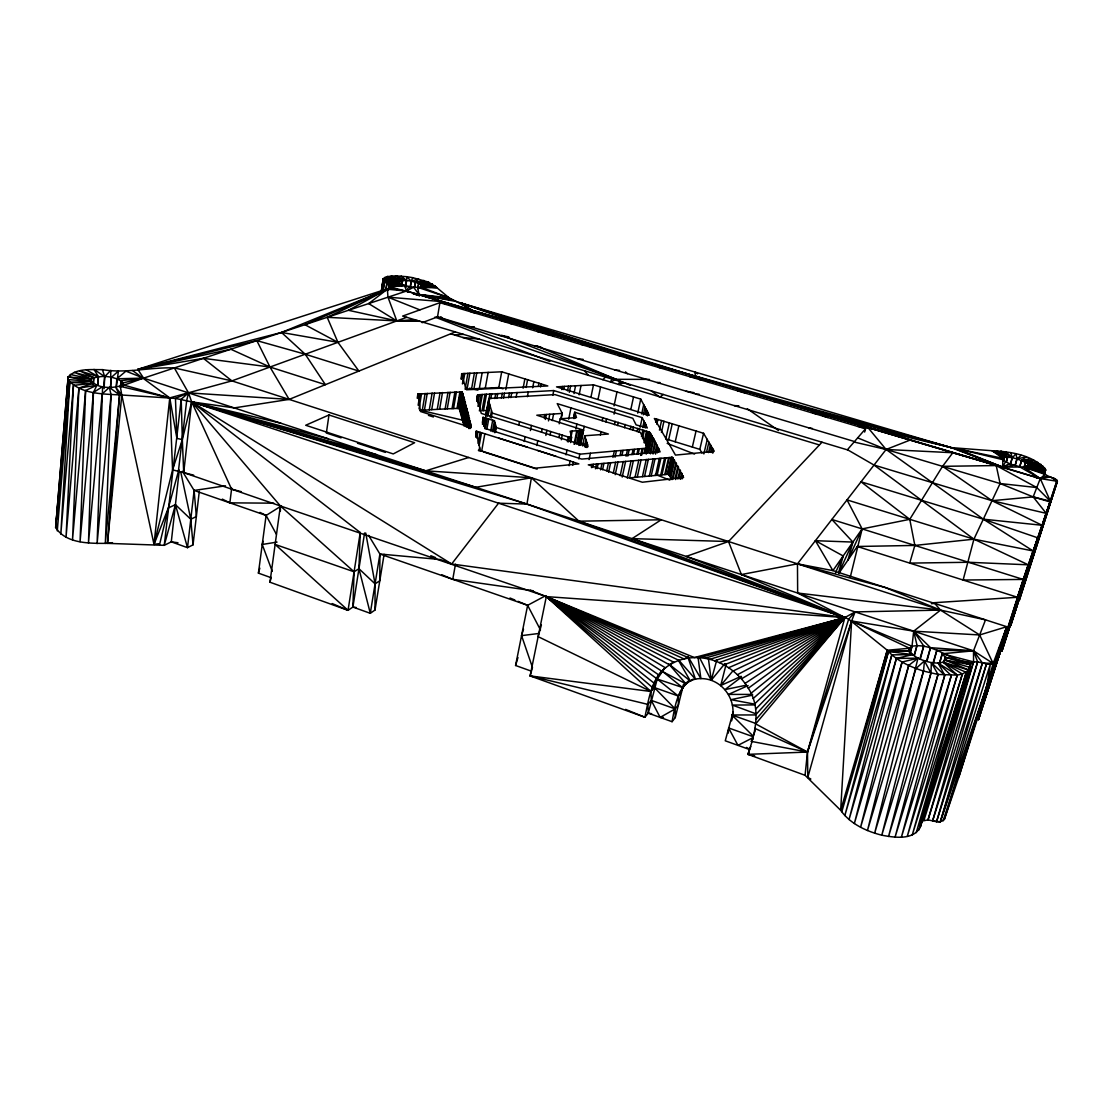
<?xml version="1.0" encoding="UTF-8"?>
<svg xmlns="http://www.w3.org/2000/svg" width="1113" height="1113" viewBox="0 0 1113 1113"><rect width="100%" height="100%" fill="white"/><g stroke="black" fill="none" stroke-linecap="round" stroke-linejoin="round"><path stroke-width="1.5" d="M280.379 511.048L280.379 505.956L191.673 401.876L188.514 392.875L174.351 367.944C150.213 366.97 126.437 373.731 102.396 369.627C91.113 369.878 76.588 367.833 68.157 376.931L55.65 527.548C66.154 543.993 90.014 543.394 107.488 543.367L164.251 545.328L171.291 541.836L177.983 542.754M132.586 370.546L169.76 397.884L172.557 469.867L183.701 472.635L280.379 505.956L269.972 582.224L348.049 610.341L352.904 607.058L370.295 613.319L375.011 610.021L375.067 583.88L365.732 533.002M368.598 535.353L379.909 554.024L379.797 580.736L375.067 583.88L358.943 568.701L360.236 532.515L191.673 401.876L175.464 398.398L121.776 395.018C103.718 393.932 80.581 394.572 68.004 379.616L68.157 376.931L91.002 379.06C100.963 374.636 114.834 375.832 123.348 382.802L123.028 386.225L123.348 382.802L143.605 378.128L406.426 291.077L413.591 287.224L437.047 287.822L449.04 297.811L456.413 301.54L589.417 345.211L666.228 367.93L951.184 447.621L992.059 450.737C1010.548 451.683 1033.434 454.897 1045.622 469.867L1044.244 474.541L1045.622 469.867C1031.041 468.211 1019.564 455.704 1004.357 457.415L1002.896 458.319L956.832 448.678L1002.66 467.14L1040.265 478.59L1057.35 481.289L1010.646 625.659L1010.66 622.209M822.006 442.209L728.514 541.53L741.383 574.545L797.465 563.832L832.9 570.607L1006.75 626.702L993.144 663.487C985.756 665.991 978.188 659.453 970.953 662.833L920.381 826.75C913.717 840.691 894.254 837.533 881.788 835.195C866.137 831.202 850.221 823.857 840.677 810.306L805.061 775.302L747.922 754.35C755.212 733.425 761.57 708.327 748.284 688.237C740.66 675.549 728.556 665.644 714.574 660.774C699.952 655.654 682.895 656.475 669.65 664.92C651.439 675.661 648.935 698.714 644.886 717.245L530.108 675.911L546.316 596.61L530.205 590.224M356.299 607.517L352.904 607.058L354.087 571.79L280.379 505.956L546.316 596.61L694.387 657.56L844.906 617.548L855.09 611.913L940.541 610.105L985.52 619.858L973.513 650.827L973.555 661.887L928.019 819.864L921.439 821.255M939.455 663.779L942.28 653.748L945.313 657.296L945.549 660.176L968.908 670.096L962.355 674.047L957.263 675.118L943.212 662.221L945.549 660.176L970.202 667.466L968.908 670.096L943.212 662.221L938.176 663.153L931.358 662.611L930.983 673.059L888.55 836.489L938.022 674.45L931.358 662.611C923.387 660.76 914.538 658.131 909.655 651.063L909.585 648.253L912.006 646.263C933.292 642.326 950.224 661.289 970.953 662.833L924.04 820.017L973.555 661.887L942.28 653.748L939.261 663.626M58.502 496.746L55.65 527.548L68.157 376.931L90.529 381.133L96.97 385.223L85.631 390.468L80.066 541.669L93.436 392.43L96.97 385.223C113.025 391.484 128.635 383.122 143.605 378.128L973.513 650.827L993.144 663.487L979.44 712.403L977.451 715.2M111.063 394.767L97.095 543.603L102.605 386.628L93.436 392.43L88.47 543.019L102.146 393.919L109.366 387.407L111.063 394.767L105.332 543.422L119.55 394.976L115.724 387.282L121.776 395.018L154.011 544.396L158.728 543.701M728.333 733.091L728.486 729.655M104.121 388.66L104.692 376.625L102.396 369.627M731.617 720.821C737.905 700.522 722.24 678.401 700.884 678.596C678.568 678.374 675.243 705.155 672.071 721.697L648.267 713.155L647.905 704.404L651.272 700.369L650.938 691.493L657.213 679.055L664.322 668.704M92.769 383.359L73.444 385.348L66.043 537.189L78.898 388.089L92.769 383.359L69.743 382.455L57.278 530.873L68.004 379.616L90.529 381.133L91.002 379.06L74.209 372.368L93.784 377.585L93.381 384.486M97.972 385.376L98.403 376.723L94.021 369.405L104.692 376.625L103.732 387.018M561.3 418.349L562.288 413.41L557.223 403.629L649.255 432.164L653.804 438.939L660.134 451.85L581.723 459.099L485.296 428.519L482.694 417.333L494.436 420.714L496.287 427.531L579.817 454.187L647.905 448.052L640.323 432.331L574.642 412.241L576.492 417.57L560.173 418.822L559.185 423.803M110.757 387.755L110.757 370.406L104.692 376.625M805.061 775.302L807.481 752.054L848.69 619.12L855.09 611.913L851.626 620.984L840.677 810.306L887.256 650.242L848.69 619.12L741.383 574.545M116.308 387.449L118.395 371.102L111.342 377.404L110.368 387.783M91.002 379.06L90.765 382.51L91.002 379.06L70.272 374.455M1010.938 624.81L1057.086 480.385L1053.301 477.964L1057.35 481.289L1019.285 600.38L1057.35 481.289L1055.667 479.188L1047.333 475.724L1043.841 473.15L1023.557 466.973L1002.66 467.14L1002.896 458.319L992.059 450.737L1004.357 457.415L1003.425 460.74M920.646 823.397L920.381 826.75L968.908 670.096L918.948 829.922L966.293 672.335L943.212 662.221L962.355 674.047L916.236 832.677L966.293 672.335M120.496 387.491L121.039 380.604L143.605 378.128L137.762 369.391L389.327 288.184L406.426 291.077L418.989 294.514L1002.66 467.14L1014.096 465.262L1018.91 466.417L1040.265 478.59L1050.394 501.267L1042.505 525.28L1046.22 513.343L1033.17 496.885L1000.1 483.529L886.101 449.471L854.061 442.028M405.772 287.418L406.871 276.72L395.908 275.857L387.338 276.539L383.262 278.626L381.189 292.19L383.262 278.626L398.607 281.7C411.351 276.817 423.761 288.364 436.658 287.391L421.493 286.041L420.311 286.89L449.04 297.811L418.989 294.514L413.591 287.224C402.976 286.25 394.016 280.114 383.109 280.142L383.262 278.626M112.483 542.657L107.488 543.367L119.55 394.976L109.366 387.407M73.444 385.348L60.812 534.17L69.743 382.455L90.529 381.133M85.631 390.468L72.526 539.708L78.898 388.089L96.97 385.223M93.172 384.472L93.784 377.585L79.607 370.838L98.403 376.723L97.624 385.307M924.458 660.858L930.983 673.059L881.788 835.195L923.526 671.083L924.458 660.858L915.971 668.51L867.458 830.521L908.695 665.449L917.988 658.159L874.651 833.192L923.526 671.083C910.197 666.812 896.73 660.872 887.256 650.242L841.818 811.669L888.494 651.453L909.655 651.063L887.256 650.242L909.585 648.253L908.639 651.578L909.585 648.253L851.626 620.984L807.481 752.054L807.801 777.389L810.848 779.03M116.058 387.435L116.879 378.782L125.936 371.158L143.605 378.128L116.879 378.782M58.822 493.309L59.49 486.409M60.158 479.522L60.659 474.361M61.312 467.46L61.813 462.298M120.385 387.449L121.039 380.604M107.488 543.367L121.776 395.018L120.315 386.392L169.76 397.884L231.907 380.883L406.732 317.316M178.762 470.117L168.369 507.945L154.011 544.396L169.76 397.884L122.987 384.875L123.348 382.802M179.276 470.27L171.291 541.836L187.499 547.666L193.036 544.827L190.782 519.242L175.437 504.662L164.251 545.328L181.21 399.261L188.514 392.875L289.13 399.4L455.314 331.924M178.428 471.077L186.706 400.443L188.514 392.875L175.464 398.398L176.897 438.397L182.337 439.579L183.701 472.635L193.718 475.168M183.701 472.635L191.673 401.876L234.245 407.901L289.13 399.4L269.986 367.04L256.825 340.62L137.762 369.391L203.373 358.33L269.986 367.04L325.386 384.681L305.226 354.226L281.492 332.453L137.762 369.391L230.822 349.232L269.986 367.04M807.801 777.389L851.626 620.984L913.703 631.168L930.51 647.669L973.513 650.827L977.631 661.915L928.019 819.864L936.534 821.742L986.494 663.863L993.144 663.487L979.663 634.953L940.541 610.105L913.703 631.168L912.006 646.263L910.225 652.941M182.379 471.244L194.121 490.43L187.499 547.666L175.437 504.662L168.369 507.945L159.535 544.716M193.036 544.827L199.31 491.25M417.876 394.03L420.533 411.518L471.244 427.531L462.09 391.929L417.876 394.03L417.222 398.231M401.904 285.582L402.516 280.462L395.908 275.857L406.565 280.559L405.48 287.391M410.335 288.086L411.17 281.199L412.853 277.694L428.575 282.118L436.658 287.391L421.493 286.041L420.964 284.789L432.442 283.912L418.669 283.398L417.834 288.517L418.669 283.398L428.575 282.118L415.288 282.173L414.467 287.293M273.798 503.173L229.862 502.853L231.685 488.12M414.634 287.279L415.288 282.173L418.683 278.973L411.17 281.199L406.871 276.72L412.853 277.694M383.248 290.396L384.361 281.839L383.109 280.142L398.607 281.7L399.066 282.939L386.823 283.62L384.361 281.839L383.053 290.368M270.598 577.508L258.411 573.125L266.104 515.444L281.45 505.859M385.919 290.465L386.823 283.62L401.348 284.344L389.049 285.248L386.823 283.62L385.78 290.451M399.4 284.274L399.845 280.866L387.338 276.539L402.516 280.462L401.71 285.596M381.453 292.065L383.109 280.142M328.975 414.982L305.699 425.263L393.237 453.923L414.62 442.724L328.975 414.982L326.359 433.027L341.107 437.868M683.507 684.314L675.271 717.579L672.071 721.697M420.436 288.197L420.964 284.789L435.169 285.707M332.203 603.566L348.049 610.341L360.236 532.515M399.317 284.302L399.845 280.866L384.708 277.429L398.607 281.7M352.904 607.058L364.577 533.002M410.085 288.017L411.17 281.199M977.631 661.915L932.624 820.851L940.276 821.825L944.325 819.488L958.919 776.818L986.967 685.538L990.361 664.085L940.276 821.825L936.534 821.742L982.431 662.945L973.513 650.827L936.854 650.284L932.819 663.571M420.422 288.211L420.964 284.789M750.746 746.489L747.922 754.35L807.481 752.054L844.906 617.548L451.655 563.999L440.428 559.547L379.909 554.024L370.295 613.319L358.943 568.701L354.087 571.79L275.134 544.438L348.049 610.341M627.287 358.177L627.551 356.494L617.687 355.339M375.011 610.021L384.11 554.316M417.959 397.341L418.53 393.96M418.14 405.229L420.004 393.793M419.045 408.861L421.549 393.682M422.147 322.687L437.534 316.885L439.899 302.68L442.042 301.609L581.556 342.595M419.935 410.46L422.3 410.28L425.096 393.446M424.429 410.141L427.239 393.32M422.3 410.28L429.298 409.821L432.122 393.042M431.719 409.681L434.543 392.917M429.298 409.821L437.242 409.361L440.08 392.639M439.635 409.222L442.487 392.527M437.242 409.361L445.13 408.944L447.996 392.277M447.231 408.847L450.097 392.207M445.13 408.944L452.031 408.624L454.911 392.013M453.548 408.568L456.427 391.971M461.227 378.823L462.201 373.634M461.325 379.352L461.658 373.69L501.713 371.798L547.819 385.961L466.5 389.773L461.881 376.124M452.031 408.624L457.026 408.443L459.919 391.887M462.577 378.309L463.425 373.495M457.68 408.457L460.573 391.901M462.41 383.957L462.98 380.702M463.105 383.039L464.789 373.425M467.168 409.139L464.163 426.126L459.182 408.485L462.09 391.929M459.446 408.916L462.257 392.235M459.725 409.695L462.632 393.126M459.85 410.043L462.758 393.459M460.212 411.24L463.133 394.614M460.379 411.754L463.3 395.129M460.824 413.299L463.745 396.631M465.109 389.23L467.919 373.231M461.019 413.98L463.94 397.285M461.519 415.817L464.455 399.08M461.728 416.61L464.678 399.859M469.895 373.133L467.084 389.119L498.833 387.533L503.006 388.799M462.271 418.683L465.234 401.876M462.507 419.573L465.484 402.753M463.078 421.799L466.055 404.923M463.328 422.773L466.305 405.869M463.912 425.096L466.904 408.137M471.592 388.868L474.416 372.925M465.331 425.069L467.752 411.434M465.582 426.084L468.003 412.436M466.361 427.142L468.573 414.676M466.876 426.571L468.81 415.664M473.943 388.743L476.781 372.813M467.655 427.183L469.324 417.792M468.156 426.557L469.547 418.725M468.601 428.519L469.992 420.658M469.074 427.795L470.201 421.507M469.714 427.907L470.562 423.177M469.867 428.63L470.716 423.9M470.409 428.366L470.966 425.208M476.851 398.677L477.435 395.365M476.823 400.318L477.644 394.795L553.731 390.552L642.215 417.639L647.321 427.949L636.107 424.902L632.81 418.293L554.914 394.6L489.01 398.454L488.941 401.751L492.169 413.02L491.236 418.098M476.781 401.376L477.964 394.767M479.341 388.479L482.179 372.591M477.519 401.306L478.701 394.698M477.978 402.892L479.453 394.642M477.936 406.342L478.548 402.989M479.133 406.064L481.206 394.517M479.397 410.934L482.36 394.447M475.78 434.432L476.35 431.246M475.794 437.284L476.267 433.458M476.239 436.213L477.087 431.441L476.03 431.162L480.343 450.556L535.019 468.197L578.885 463.884L537.635 450.431M485.282 388.187L488.148 372.34M476.851 438.077L478.006 431.705M485.004 394.28L482.026 410.739L486.924 410.405M533.155 590.78L452.754 579.317L455.481 564.221M483.515 410.641L486.492 394.183M478.075 443.475L480.093 432.317L477.087 431.441M482.36 422.523L483.279 417.389M482.444 424.331L483.696 417.486M482.666 423.942L483.223 420.811M479.216 445.506L481.526 432.762M483.696 422.843L484.628 417.709M479.007 450.835L479.606 447.579M483.64 426.418L485.198 417.876M485.616 416.109L488.746 399.205M485.741 415.775L489.901 393.988M486.131 416.039L489.052 400.012M486.52 415.066L488.941 401.751M484.642 428.505L486.506 418.238M485.324 428.714L487.188 418.446M487.494 416.081L489.609 404.395M490.777 398.802L491.668 393.877M480.093 432.317L484.823 433.764L481.623 451.294L478.353 450.292M488.078 415.594L489.915 405.549M486.868 429.187L488.746 418.919M490.249 417.486L491.487 410.739M494.826 398.551L495.73 393.64M490.722 431.065L492.711 420.171M496.829 398.44L497.734 393.529M498.833 387.533L501.713 371.798M492.433 431.607L494.436 420.714M493.616 430.856L495.062 423.051M493.894 431.886L495.327 424.067M494.84 432.748L495.995 426.474M501.406 398.176L502.311 393.279M495.424 432.247L496.287 427.531M503.577 398.037L504.481 393.153M505.803 389.647L508.724 373.898M508.558 397.758L509.462 392.875M510.853 397.619L511.757 392.75M516.098 397.327L517.016 392.472M523.11 388.228L524.905 378.768M518.811 425.069L519.465 421.674M526.115 387.477L527.618 379.589M527.367 396.715L528.285 391.873M532.668 387.811L533.878 381.495M524.223 441.485L525.127 436.741M538.372 386.239L538.97 383.081M530.428 430.564L531.416 425.472L492.169 413.02M540.584 386.934L541.196 383.762M536.842 445.52L537.76 440.79M544.16 417.918L544.8 414.593L562.288 413.41M541.516 432.261L542.184 428.853M545.342 419.476L546.316 414.495M552.799 395.324L553.731 390.552M548.472 420.909L549.78 414.273M545.871 435.447L546.873 430.341L531.416 425.472M552.285 420.631L553.592 414.008M550.059 434.946L550.726 431.538M561.815 389.633L562.441 386.489L593.493 384.834L640.754 399.108L649.227 415.246L556.528 386.879L562.441 386.489M563.637 389.522L564.263 386.378M560.743 419.49L562.051 412.895M567.491 390.858L568.437 386.141M559.004 437.423L559.616 434.32L546.873 430.341M569.341 392.305L570.607 386.03M530.998 671.028L515.583 665.491L527.632 605.319L545.746 595.636M561.314 439.774L562.246 435.127M826.124 417.069L826.472 415.344L814.507 411.49L705.447 379.533L459.892 302.68L472.093 310.207L456.413 301.54L418.989 294.514L417.653 287.307L449.04 297.811M568.687 419.211L570.969 407.831M573.988 393.585L575.56 385.766M567.352 441.638L568.284 436.992L559.616 434.32M568.34 441.931L569.272 437.27M566.044 454.855L567.004 450.097M573.64 417.417L574.642 412.241M573.793 418.015L574.739 412.923M573.988 418.613L574.976 413.688M570.287 437.868L570.969 434.473L570.134 431.232L583.574 430.188L580.471 445.297M574.447 417.375L575.449 412.464M574.67 417.945L575.338 414.662M579.136 394.837L581.028 385.488M570.259 440.859L572.152 431.093M574.795 418.251L575.449 414.968M570.399 441.624L571.428 436.519M570.607 442.584L571.553 437.367M575.88 429.075L576.896 424.081M569.133 465.721L570.106 460.893M574.044 444.24L576.784 430.759M574.837 444.184L577.577 430.703M576.631 444.031L579.386 430.578M572.792 465.22L573.445 462.006M577.285 443.976L580.04 430.522M578.774 443.85L581.529 430.397M578.871 445.478L581.974 430.355M579.901 445.381L583.17 430.244M560.173 418.822L584.2 426.376L580.777 443.057L583.824 444.031M590.947 397.216L593.493 384.834M578.843 458.946L579.817 454.187M582.558 445.923L584.645 435.767L608.394 434.028L584.2 426.376M584.492 446.285L585.897 439.482M585.174 447.315L586.454 441.11L584.645 435.767M585.967 447.231L586.927 442.571M586.495 446.313L586.454 441.11M586.871 447.551L587.511 444.435M598.029 399.372L600.589 386.976M589.083 459.586L590.391 453.269M591.462 467.641L592.13 464.427L672.335 457.318L683.591 477.449L642.354 482.235L588.276 464.858L592.13 464.427M602.161 420.839L602.843 417.57M592.77 467.502L593.438 464.302M600.338 435.044L601.034 431.691M595.427 468.81L596.443 464.01M605.889 421.98L606.571 418.711M597.111 468.643L598.112 463.843M600.617 469.867L601.966 463.481M614.042 405.883L616.992 391.915M614.084 414.147L615.099 409.334M602.592 469.672L603.942 463.3M614.473 424.61L615.169 421.34M606.766 470.827L608.449 462.883M617.534 425.556L618.23 422.286M608.602 472.218L610.634 462.674M612.957 457.429L614.293 451.196M615.03 457.248L616.352 451.015M613.263 473.317L615.628 462.215M624.602 427.74L625.297 424.47M615.225 474.667L617.952 462.006M620.094 455.259L621.096 450.598M630.848 409.361L633.534 396.924M622.014 455.092L623.016 450.431M620.191 475.738L623.252 461.519M630.25 429.493L630.96 426.223M626.062 456.233L627.412 450.042M622.209 477.074L625.617 461.311M632.713 430.272L633.422 426.989M627.802 456.066L629.137 449.889M637.721 413.118L640.754 399.108M631.989 454.619L633.102 449.527M637.081 431.649L637.805 428.366M627.287 478.117L631.057 460.824M641.686 413.98L643.745 404.562M633.492 454.48L634.605 449.388M638.987 432.247L639.697 428.964M640.114 427.281L642.215 417.639M633.408 460.615L629.638 477.88L668.496 474.249L672.029 479.592L675.911 462.549M643.342 414.857L645.067 406.968M645.206 413.883L646.236 409.139M642.702 427.545L644.107 421.09M636.928 454.146L638.041 449.068M645.721 414.843L646.75 410.085M641.478 436.56L642.911 429.994M643.884 427.462L644.942 422.606M638.166 454.034L639.279 448.956M647.001 415.079L647.696 411.907M644.984 427.225L645.693 423.983M647.418 415.886L648.114 412.7M642.521 438.647L644.316 430.453M645.303 427.823L646.013 424.582M635.022 477.352L638.792 460.128M640.629 455.44L642.104 448.678M643.968 442.654L646.486 431.176M641.561 455.342L643.05 448.595M637.276 477.129L641.06 459.933M644.914 442.974L647.432 431.496M644.079 453.436L645.192 448.372M645.818 445.089L648.712 431.955M645.999 446.925L649.255 432.164M644.677 453.367L645.79 448.316M646.5 447.176L649.755 432.401M646.709 447.273L649.964 432.498M645.999 453.52L647.488 446.8M646.277 453.186L650.535 433.305M646.222 454.062L650.771 433.639M646.792 453.102L647.849 447.829M642.451 476.628L646.25 459.474M648.072 451.697L651.717 435.225M652.121 435.92L648.476 452.407L647.14 450.083M655.599 422.203L656.308 419.003L654.347 418.516L675.466 455.092L714.156 451.391L703.569 433.277L656.308 419.003M644.552 476.434L648.35 459.279M649.992 452.908L653.289 438.021M656.837 424.262L657.908 419.462M650.493 453.854L653.804 438.939M652.496 452.949L655.084 441.318M653.039 454.007L655.64 442.362M659.453 430.133L661.581 420.533M649.366 475.961L653.178 458.862M655.001 453.074L656.865 444.727M655.529 454.132L657.393 445.77M651.244 475.78L655.056 458.695M661.442 432.442L663.946 421.229M657.31 452.894L658.437 447.857M658.131 452.128L658.882 448.776M655.543 475.376L659.355 458.333M657.115 475.223L660.941 458.194M669.372 422.857L665.769 438.884L699.813 449.36L702.011 453.074M660.746 474.889L664.586 457.888M668.635 439.76L672.252 423.719M661.971 474.778L665.811 457.791M664.795 474.528L668.635 457.568M665.602 474.458L669.442 457.499M667.438 474.305L671.292 457.36M667.758 474.291L671.612 457.346M675.229 441.778L678.874 425.736M668.496 474.249L672.335 457.318M669.052 474.875L672.906 457.93M669.289 475.154L673.142 458.194M670.29 476.712L674.158 459.725M670.736 477.394L674.603 460.392M672.948 479.007L676.495 463.481M850.374 576.729L862.144 528.898L847.021 499.904L973.917 539.179L1033.128 550.963L1027.188 569.383L1037.706 537.802L983.322 519.187L861.031 481.818L909.766 519.326L914.858 545.426L909.724 563.108L968.533 562.274L1028.301 564.82L1050.394 501.267L1036.787 487.55L996.232 465.554L942.544 466.333L909.766 519.326L862.144 528.898L831.856 519.465L852.906 542.073L847.953 560.062L862.144 528.898L1023.195 579.428L1028.301 564.82L973.917 539.179L874.025 465.053L847.438 449.694M675.076 478.437L677.928 465.985M675.688 479.55L678.554 467.084M677.789 479.007L679.946 469.616M678.763 478.562L680.558 470.729M680.28 479.286L681.726 472.997M681.156 478.715L682.241 473.985M682.283 478.813L683.006 475.654M692.342 447.05L696.056 430.981M699.813 449.36L703.569 433.277M1014.096 465.262L1009.491 463.648L1002.66 467.14L996.232 465.554L1000.1 483.529L973.917 539.179L963.121 580.04L1023.195 579.428L978.438 719.791L1028.301 564.82L1017.505 597.278L932.875 602.801M703.861 453.937L707.284 439.329M706.644 451.767L708.939 442M708.508 452.601L710.442 444.435M709.551 452.045L711.096 445.492M625.617 709.398L644.886 717.245L648.267 713.155L657.213 679.055L683.006 687.639L685.552 683.507L689.74 680.474M711.124 452.476L712.278 447.551M712.028 451.739L712.807 448.442M712.779 453.186L713.558 449.889M154.011 544.396L172.557 469.867L182.337 439.579L191.673 401.876L280.81 423.204M902.073 662.04L854.353 823.537L896.368 658.437L912.577 654.639L891.833 654.861L849.038 819.558L896.368 658.437L917.988 658.159L902.073 662.04L860.586 827.251L908.695 665.449M741.188 676.287L720.723 685.538L726.121 664.28M269.972 582.224L271.21 577.341M733.091 712.042L725.259 740.799L749.146 749.383M914.441 655.487L917.029 645.387L913.703 631.168L979.663 634.953L1006.75 626.702L958.919 776.818M920.298 659.369L923.734 645.957L913.703 631.168M927.046 661.039L930.51 647.669L926.503 660.941M933.32 663.612L936.854 650.284M938.176 663.153L951.295 675.521L907.262 836.378L957.263 675.118L938.022 674.45L895.075 837.143L944.77 675.271L938.176 663.153L957.263 675.118L912.284 834.889L962.355 674.047M1010.493 464.455L1012.274 457.735L1015.988 453.867L1017.018 458.876L1015.251 465.54M1006.333 462.201L1007.668 457.179L1000.963 451.015L1012.274 457.735L1010.256 464.302M864.662 432.053L865.566 428.742L439.899 302.68L402.642 316.078L847.327 449.833L865.566 428.742M716.702 660.246L711.235 680.307L699.061 656.684M1019.745 467.154L1021.567 460.462L1025.977 456.998L1017.018 458.876L1015 465.443M838.59 572.694L843.181 555.957L815.398 540.695L832.9 570.607L862.144 528.898M541.405 624.95L538.136 636.65L650.938 691.493L654.305 687.514L678.29 696.015L678.374 704.835L675.16 708.898L660.134 717.412L651.272 700.369L675.16 708.898L675.271 717.579M647.905 704.404L530.108 675.911L532.417 667.675M1024.127 467.39L1025.546 462.424L1034.339 460.518L1021.567 460.462L1019.536 467.029M272.24 571.275L262.223 544.48L263.141 541.308M258.411 573.125L259.83 568.145M891.833 654.861L844.837 815.551L888.494 651.453L912.577 654.639M986.494 663.863L940.276 821.825L1000.643 645.846L998.653 648.684M910.031 652.928L912.006 646.263L851.626 620.984M914.065 655.362L917.029 645.387M532.445 667.383L521.566 635.634L523.486 629.207M515.583 665.491L517.962 657.546M919.755 659.216L923.734 645.957M1003.342 460.712L1004.357 457.415L993.325 450.751L1007.668 457.179L1006.166 462.104M951.295 675.521L901.405 837.143L944.77 675.271L931.358 662.611M1024.002 467.363L1025.546 462.424L1037.998 462.438M950.224 728.918L921.161 821.742L927.95 800.414M951.253 725.62L956.902 707.478M957.931 704.181L970.272 664.614L945.313 657.296L943.796 662.263L945.313 657.296L970.953 662.833L945.674 743.693M921.954 819.599L944.645 746.99M932.624 820.851L982.431 662.945L993.144 663.487M874.025 465.053L992.031 500.697L1046.22 513.343L1001.937 651.077L1042.06 525.266L992.031 500.697L942.544 466.333L952.839 452.727L1002.66 467.14L1005.512 461.658L1003.216 459.752L956.832 448.678M928.993 797.131L970.202 667.466M944.325 819.488L986.967 685.538L1006.75 626.702M1037.706 537.802L1032.6 553.801L1042.06 525.266L983.322 519.187L886.101 449.471L857.664 437.868M1010.646 625.659L1027.689 572.36M994.118 663.265L997.679 659.466L1033.128 550.963L983.322 519.187M978.438 719.791L1001.95 647.056L997.679 659.466M1017.24 598.377L1019.578 595.845L1039.751 533.169L1017.505 597.278L857.274 546.483L839.119 572.931M1001.937 651.077L1021.804 589.361L1019.494 591.879M1044.551 473.164L1045.622 469.867L1028.301 465.791L1023.557 466.973L1040.265 478.59L1050.547 476.948L1057.35 481.289M943.045 820.991L986.967 685.538M1038.735 536.104L1050.171 501.963L1033.17 496.885L992.031 500.697M1019.494 591.546L1028.301 564.82M1037.706 539.082L1046.22 513.343M1043.438 521.19L1057.086 480.385M1019.578 595.845L1021.804 589.361M954.133 448.33L1002.66 467.14L910.1 440.08L886.101 449.471L797.465 563.832L797.659 593.034L844.906 617.548L755.699 723.895L807.481 752.054L751.331 741.397L755.296 730.378M477.644 394.795L477.936 400.527L481.261 413.396L588.054 446.703L587.135 443.211M744.5 392.889L745.195 391.303L754.419 393.724L951.184 447.621L1002.66 467.14M389.327 288.184L389.926 286.834L389.049 285.248L404.77 285.582L406.426 291.077L409.681 292.316L389.926 286.834L404.77 285.582M618.452 384.402L619.802 381.397M838.84 572.833L852.906 542.073L815.398 540.695M835.473 572.708L843.181 555.957M610.411 381.982L611.983 379.046M256.825 340.62L305.226 354.226L358.901 371.074L337.935 342.331L281.492 332.453L387.366 289.199L406.426 291.077L408.93 286.57M756.214 719.151L844.906 617.548L546.316 596.61L657.213 679.055L678.29 696.015L683.006 687.639L680.446 691.604M749.327 752.151L747.922 754.35L754.697 755.88M751.331 741.397L753.209 738.503M689.128 657.964L546.316 596.61L661.901 671.236L685.956 683.841L688.057 681.212M656.044 678.874L662.054 671.028L682.366 687.458L685.552 683.507M678.29 696.015L681.476 692.022M724.855 663.585L711.235 680.307L708.327 657.894M720.723 685.538L732.785 671M662.054 671.028L658.715 674.923L546.316 596.61L683.952 658.896L688.488 657.171M756.242 714.198L844.906 617.548L686.192 556.417L728.514 541.53L632.059 538.622L661.247 519.771L578.983 521.19L531.402 477.769L425.723 470.827L191.673 401.876L231.574 489.136L241.41 491.709M661.901 671.236L664.211 668.83M755.769 709.051L844.906 617.548L632.059 538.622M602.856 379.7L605.43 377.07M754.739 703.806L844.906 617.548L578.983 521.19M753.139 698.533L844.906 617.548L526.936 504.078L191.673 401.876L451.655 563.999L498.554 503.201L526.936 504.078L531.402 477.769L475.849 487.299L191.673 401.876L328.238 438.786M1017.018 458.876L1021.136 455.356M673.518 661.734L669.65 664.92L546.316 596.61L650.938 691.493L530.108 675.911M660.134 396.965L663.209 394.447M750.983 693.316L844.906 617.548L191.673 401.876L376.514 454.661M550.239 335.361L551.825 334.095L553.982 336.474M417.333 320.502L396.798 320.92L387.978 297.185L387.366 289.199L368.667 303.585L396.798 320.92L419.977 321.295M741.578 676.968L724.994 689.601L746.239 685.205M748.284 688.237L844.906 617.548L699.646 657.686M668.843 664.03L690.394 681.031L693.135 679.139M622.32 382.162L618.87 384.528L623.837 382.608M745.084 683.396L844.906 617.548L704.779 658.284M743.234 392.513L745.195 391.303L737.752 390.9M610.981 382.149L614.71 379.867M783.524 404.45L785.541 403.226L773.368 401.445M741.453 678.86L844.906 617.548L709.788 659.341M824.385 416.554L826.472 415.344L910.1 440.08M387.366 289.199L327.208 317.316L337.935 342.331L304.92 324.704L387.366 289.199L348.439 310.29L396.798 320.92L414.676 319.709M737.446 674.701L844.906 617.548L714.574 660.774M752.666 737.822L737.961 745.362L728.57 727.944L752.541 736.486M733.133 670.972L844.906 617.548L719.248 662.597M748.117 685.552L728.5 694.401L752.527 694.429M728.612 667.703L844.906 617.548L723.965 664.92M1047.333 475.724L1040.265 478.59L1036.885 477.839M475.307 313.17L478.131 312.294L471.105 311.932M425.723 470.827L468.726 457.485M486.005 415.01L487.118 414.662M823.077 416.165L826.472 415.344L827.863 417.584M752.638 695.124L730.977 699.674L755.324 704.265M1021.567 460.462L1030.346 458.709M415.288 282.173L423.956 280.476M262.223 544.48L277.067 542.087M471.675 327.097L474.319 326.707M741.133 391.901L745.195 391.303L739.018 391.275M180.737 471.898L190.782 519.242L196.347 516.557L194.121 490.43L225.494 485.825M474.166 312.836L478.131 312.294L472.635 312.377M510.672 323.646L514.735 323.118L526.282 326.248L459.892 302.68L466.264 305.449M547.679 334.61L551.825 334.095L552.799 336.126M521.566 635.634L538.678 633.492M973.917 539.179L914.858 545.426L857.274 546.483L860.613 547.276M942.28 653.748L973.513 650.827M454.633 335.027L463.3 334.331M661.512 368.32L666.228 367.93L658.228 367.346M544.8 414.593L536.8 415.219L583.574 430.188M931.331 603.663L934.781 603.483L940.541 610.105L797.659 593.034M546.511 334.262L551.825 334.095L537.189 331.493M657.073 382.524L660.051 382.496M755.296 704.905L732.354 705.072L755.866 713.781M696.015 394.169L699.047 394.155M660.273 367.944L666.228 367.93M735.498 405.967L738.587 405.967M752.972 735.902L731.895 714.991L755.616 714.936M699.381 379.533L705.447 379.533L709.259 382.455M436.783 316.593L616.018 379.31L649.422 379.394M660.134 717.412L663.487 717.454M457.026 408.443L459.182 408.485M860.808 427.336L867.987 427.629L951.184 447.621L459.892 302.68L637.999 359.29L627.551 356.494L628.497 358.539M952.839 452.727L886.101 449.471L867.987 427.629L857.58 426.376M734.246 405.591L738.698 405.814M327.208 317.316L396.798 320.92M384.361 281.839L399.066 282.939M445.228 304.266L442.042 301.609L387.978 297.185L419.893 309.887M578.023 358.887L583.115 359.332M580.916 344.446L589.417 345.211L590.377 347.256M462.688 337.462L479.355 339.159M1000.1 483.529L1036.787 487.55M614.654 369.836L619.565 370.406M1025.546 462.424L1041.114 464.441L1027.897 464.344L1026.868 467.641L1027.897 464.344L1043.507 466.403M442.042 301.609L418.989 294.514L450.848 299.035M808.97 427.935L812.379 428.477M812.782 413.118L826.472 415.344M498.888 335.236L508.794 336.863M648.267 713.155L651.634 713.697M501.476 320.92L514.735 323.118M418.989 294.514L453.339 300.301M534.463 345.865L540.946 347.006M945.549 660.176L970.272 664.614M689.517 376.611L705.447 379.533M686.206 391.233L694.136 392.68M938.022 674.45L923.526 671.083M174.351 367.944L231.907 380.883L940.541 610.105L884.918 587.4L797.465 563.832M1045.037 468.239L1027.897 464.344L1028.301 465.791L1044.175 472.274L1045.302 471.216L1028.301 465.791M469.519 388.2L477.922 390.134M420.686 410.294L464.399 420.589M1035.229 477.324L1040.265 478.59L1044.954 474.375L1023.557 466.973M1050.394 501.267L1033.17 496.885L1040.265 478.59L406.426 291.077M814.507 411.49L951.184 447.621M568.284 436.992L571.539 437.924L570.969 434.473M437.534 316.885L853.588 441.263M450.626 333.817L819.405 444.963M484.823 433.764L527.284 447.134M428.435 415.386L433.402 416.972M498.638 438.077L556.11 456.358M483.251 451.822L537.134 469.143M357.496 443.238L385.362 452.365M419.518 295.641L412.965 293.359L419.476 295.724M379.909 554.024L527.632 605.319L540.487 629.986M194.121 490.43L266.104 515.444L276.4 534.296M731.895 714.991L755.964 723.52M412.937 293.47L416.192 294.653M501.699 335.277L616.018 379.31M434.933 317.066L549.808 361.461M391.164 275.996L402.516 280.462M667.146 443.364L694.554 454.062M655.334 474.402L669.831 480.148M430.814 555.721L435.628 557.627M510.004 598.015L514.818 600.004M518.018 601.34L527.632 605.319M441.666 574.711L452.754 579.317M536.633 345.893L630.361 385.348M754.767 728.361L807.481 752.054M674.116 662.402L546.316 596.61L653.86 682.992L657.213 679.055L652.162 687.222L546.316 596.61L678.93 660.385M259.941 512.397L266.104 515.444M222.322 499.111L229.862 502.853M1005.512 461.658L1009.491 463.648M86.23 369.836L98.403 376.723M996.803 450.723L1007.668 457.179M746.517 747.435L749.327 749.119M546.316 596.61L665.546 667.883M697.642 373.871L694.735 371.965L695.597 376.319M747.352 408.777L778.46 430.494M651.202 390.844L659.091 396.659M203.373 358.33L231.907 380.883M401.181 276.107L406.565 280.559M440.734 316.676L442.849 318.485M627.551 356.494L630.528 359.137M625.478 371.867L627.44 373.662M1005.679 451.655L1012.274 457.735L1010.757 452.615M654.305 687.514L675.16 708.898M678.513 659.856L695.486 679.278L687.723 656.684M669.915 665.268L685.956 683.841M584.478 370.768L588.29 375.318M688.029 656.531L700.884 678.596L697.99 657.046M678.248 660.051L690.394 681.031M169.76 397.884L176.897 438.397M181.21 399.261L182.337 439.579M389.049 285.248L388.298 290.396L389.049 285.248M1044.175 472.274L1043.841 473.15L1026.882 466.723L1044.175 472.274M1040.265 478.59L1036.885 477.797L1040.265 478.59"/></g></svg>
